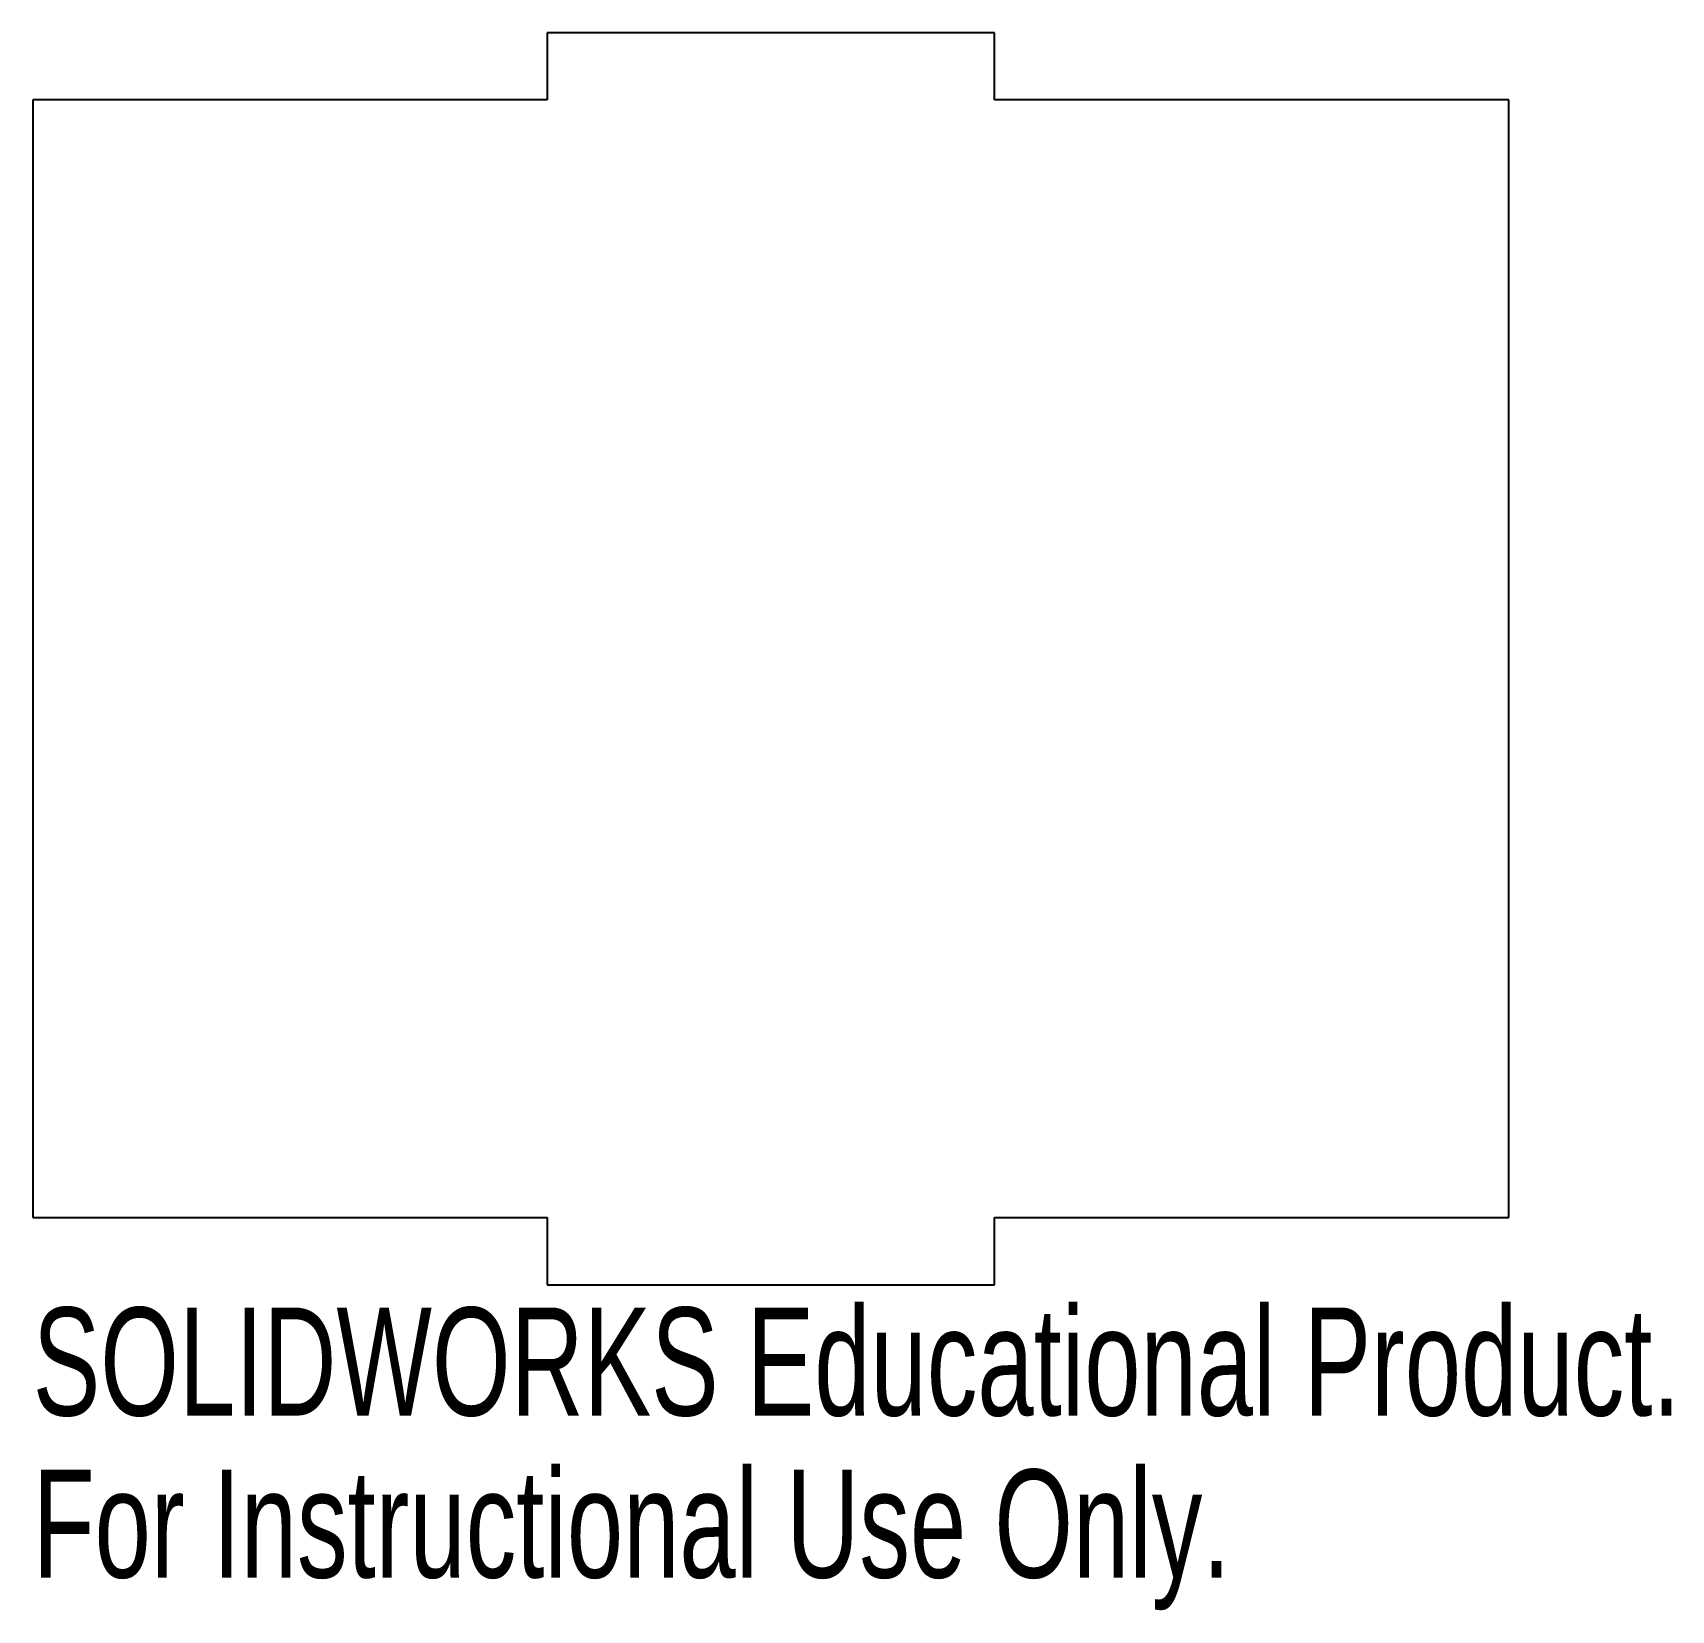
# Model space of a CAD drawing. Header units: millimetres. Extents: x 0 to 73.3, y -17.6 to 53.
import ezdxf

# ---------------------------------------------------------------- set-up
doc = ezdxf.new("R2010")
doc.units = ezdxf.units.MM
doc.styles.add('SLDTEXTSTYLE0', font='TXT', dxfattribs={"width": 0.7})

msp = doc.modelspace()

# ---------------------------------------------------------------- linework, layer by layer
at = {"color": 7, "linetype": 'Continuous', "lineweight": 25}
for p, q in [((43, 53), (23, 53)), ((23, 53), (23, 50)), ((43, 50), (43, 53)), ((0, 50), (0, 0)), ((23, 50), (0, 50)), ((66, 50), (43, 50)), ((66, 0), (66, 50)), ((0, 0), (23, 0)), ((23, 0), (23, -3)), ((43, -3), (43, 0)), ((43, 0), (66, 0)), ((23, -3), (43, -3))]:
    msp.add_line(p, q, dxfattribs=at)

# ---------------------------------------------------------------- texts
at = {"color": 7, "linetype": 'Continuous', "char_height": 4.83362, "attachment_point": 1, "style": 'SLDTEXTSTYLE0'}
for s, insert in [('SOLIDWORKS Educational Product.', (0, -4.02)), ('For Instructional Use Only.', (0, -11.27))]:
    msp.add_mtext(s, dxfattribs=dict(at, insert=insert))

doc.saveas('drawing.dxf')
